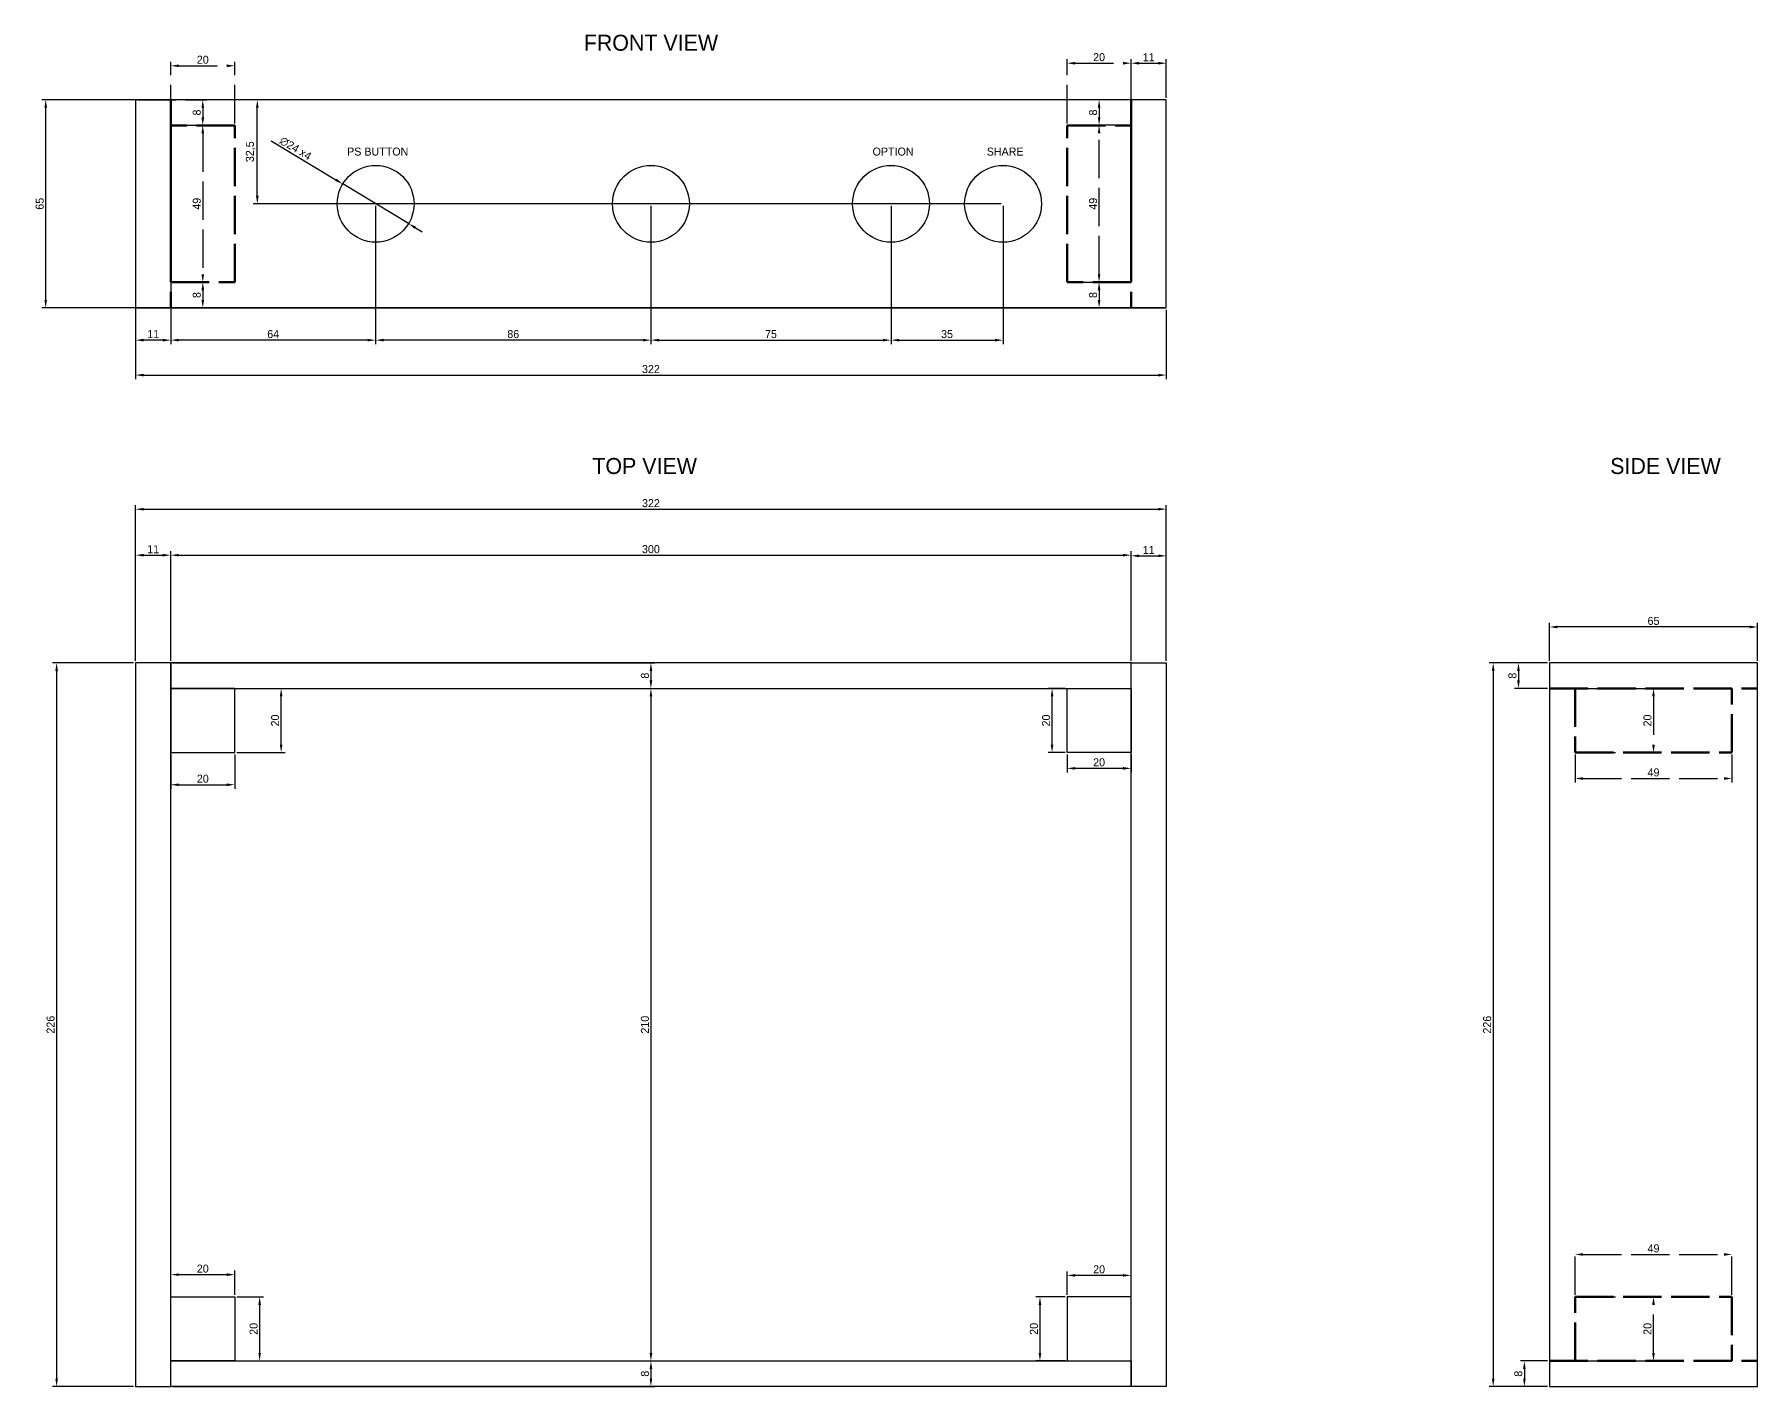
# Model space of a CAD drawing. Header units: millimetres. Extents: x 549 to 1088, y 131 to 554.
import ezdxf
from ezdxf.enums import TextEntityAlignment as Align

# ---------------------------------------------------------------- set-up
doc = ezdxf.new("R2010")
doc.units = ezdxf.units.MM
doc.linetypes.add('ACAD_ISO02W100', pattern=[15, 12, -3])
doc.dimstyles.new('ISO-25', dxfattribs={"dimtxt": 2.5, "dimasz": 2.5, "dimexe": 1.25, "dimexo": 0.625, "dimtad": 1, "dimtxsty": 'Standard', "dimcen": 2.5, "dimadec": 0, "dimazin": 0, "dimtfac": 1, "dimtmove": 0, "dimatfit": 3, "dimfxl": 1, "dimarcsym": 0})

# ---------------------------------------------------------------- blocks, each defined once
blk = doc.blocks.new('*D1')
at = {"color": 0, "lineweight": -2, "transparency": 16777216}
for p, q in [((580.88, 358.03), (580.88, 406.65)), ((583.38, 405.4), (900.38, 405.4)), ((902.88, 358.03), (902.88, 406.65))]:
    blk.add_line(p, q, dxfattribs=at)
at = {"color": 0, "transparency": 16777216}
for points in [[(583.38, 405.82), (583.38, 404.98), (580.88, 405.4)], [(900.38, 405.82), (900.38, 404.98), (902.88, 405.4)]]:
    blk.add_solid(points, dxfattribs=at)
at = {"layer": 'Defpoints', "color": 0, "transparency": 16777216}
for p in [(902.88, 405.4), (580.88, 357.41), (902.88, 357.41)]:
    blk.add_point(p, dxfattribs=at)
at = {"color": 0, "transparency": 16777216, "insert": (741.88, 407.27), "char_height": 2.5, "attachment_point": 5}
blk.add_mtext('322', dxfattribs=at)
blk = doc.blocks.new('*D2')
at = {"color": 0, "lineweight": -2, "transparency": 16777216}
for p, q in [((580.26, 357.41), (554.97, 357.41)), ((556.22, 354.91), (556.22, 133.91)), ((580.26, 131.41), (554.97, 131.41))]:
    blk.add_line(p, q, dxfattribs=at)
at = {"color": 0, "transparency": 16777216}
for points in [[(555.8, 354.91), (556.64, 354.91), (556.22, 357.41)], [(555.8, 133.91), (556.64, 133.91), (556.22, 131.41)]]:
    blk.add_solid(points, dxfattribs=at)
at = {"layer": 'Defpoints', "color": 0, "transparency": 16777216}
for p in [(580.88, 357.41), (556.22, 131.41), (580.88, 131.41)]:
    blk.add_point(p, dxfattribs=at)
at = {"color": 0, "transparency": 16777216, "insert": (554.34, 244.41), "char_height": 2.5, "attachment_point": 5, "rotation": 90}
blk.add_mtext('226', dxfattribs=at)
blk = doc.blocks.new('*D3')
at = {"color": 0, "lineweight": -2, "transparency": 16777216}
for p, q in [((580.88, 358.03), (580.88, 392.29)), ((583.38, 391.04), (589.38, 391.04)), ((591.88, 358.03), (591.88, 392.29))]:
    blk.add_line(p, q, dxfattribs=at)
at = {"color": 0, "transparency": 16777216}
for points in [[(583.38, 391.45), (583.38, 390.62), (580.88, 391.04)], [(589.38, 391.45), (589.38, 390.62), (591.88, 391.04)]]:
    blk.add_solid(points, dxfattribs=at)
at = {"layer": 'Defpoints', "color": 0, "transparency": 16777216}
for p in [(591.88, 391.04), (580.88, 357.41), (591.88, 357.41)]:
    blk.add_point(p, dxfattribs=at)
at = {"color": 0, "transparency": 16777216, "insert": (586.38, 392.91), "char_height": 2.5, "attachment_point": 5}
blk.add_mtext('11', dxfattribs=at)
blk = doc.blocks.new('*D4')
at = {"color": 0, "lineweight": -2, "transparency": 16777216}
for p, q in [((591.88, 358.03), (591.88, 392.29)), ((594.38, 391.04), (889.38, 391.04)), ((891.88, 358.03), (891.88, 392.29))]:
    blk.add_line(p, q, dxfattribs=at)
at = {"color": 0, "transparency": 16777216}
for points in [[(594.38, 391.45), (594.38, 390.62), (591.88, 391.04)], [(889.38, 391.45), (889.38, 390.62), (891.88, 391.04)]]:
    blk.add_solid(points, dxfattribs=at)
at = {"layer": 'Defpoints', "color": 0, "transparency": 16777216}
for p in [(891.88, 391.04), (591.88, 357.41), (891.88, 357.41)]:
    blk.add_point(p, dxfattribs=at)
at = {"color": 0, "transparency": 16777216, "insert": (741.88, 392.91), "char_height": 2.5, "attachment_point": 5}
blk.add_mtext('300', dxfattribs=at)
blk = doc.blocks.new('*D5')
at = {"color": 0, "lineweight": -2, "transparency": 16777216}
for p, q in [((891.88, 358.03), (891.88, 392.08)), ((894.38, 390.83), (900.38, 390.83)), ((902.88, 358.03), (902.88, 392.08))]:
    blk.add_line(p, q, dxfattribs=at)
at = {"color": 0, "transparency": 16777216}
for points in [[(894.38, 391.25), (894.38, 390.41), (891.88, 390.83)], [(900.38, 391.25), (900.38, 390.41), (902.88, 390.83)]]:
    blk.add_solid(points, dxfattribs=at)
at = {"layer": 'Defpoints', "color": 0, "transparency": 16777216}
for p in [(902.88, 390.83), (891.88, 357.41), (902.88, 357.41)]:
    blk.add_point(p, dxfattribs=at)
at = {"color": 0, "transparency": 16777216, "insert": (897.38, 392.7), "char_height": 2.5, "attachment_point": 5}
blk.add_mtext('11', dxfattribs=at)
blk = doc.blocks.new('*D6')
at = {"color": 0, "lineweight": -2, "transparency": 16777216}
for p, q in [((592.51, 357.41), (743.13, 357.41)), ((741.88, 354.91), (741.88, 351.91)), ((592.51, 349.41), (743.13, 349.41))]:
    blk.add_line(p, q, dxfattribs=at)
at = {"color": 0, "transparency": 16777216}
for points in [[(741.47, 354.91), (742.3, 354.91), (741.88, 357.41)], [(741.47, 351.91), (742.3, 351.91), (741.88, 349.41)]]:
    blk.add_solid(points, dxfattribs=at)
at = {"layer": 'Defpoints', "color": 0, "transparency": 16777216}
for p in [(591.88, 357.41), (591.88, 349.41), (741.88, 349.41)]:
    blk.add_point(p, dxfattribs=at)
at = {"color": 0, "transparency": 16777216, "insert": (740.01, 353.41), "char_height": 2.5, "attachment_point": 5, "rotation": 90}
blk.add_mtext('8', dxfattribs=at)
blk = doc.blocks.new('*D7')
at = {"color": 0, "lineweight": -2, "transparency": 16777216}
for p, q in [((592.51, 139.41), (743.13, 139.41)), ((741.88, 136.91), (741.88, 133.91)), ((592.51, 131.41), (743.13, 131.41))]:
    blk.add_line(p, q, dxfattribs=at)
at = {"color": 0, "transparency": 16777216}
for points in [[(741.47, 136.91), (742.3, 136.91), (741.88, 139.41)], [(741.47, 133.91), (742.3, 133.91), (741.88, 131.41)]]:
    blk.add_solid(points, dxfattribs=at)
at = {"layer": 'Defpoints', "color": 0, "transparency": 16777216}
for p in [(591.88, 139.41), (591.88, 131.41), (741.88, 131.41)]:
    blk.add_point(p, dxfattribs=at)
at = {"color": 0, "transparency": 16777216, "insert": (740.01, 135.41), "char_height": 2.5, "attachment_point": 5, "rotation": 90}
blk.add_mtext('8', dxfattribs=at)
blk = doc.blocks.new('*D8')
at = {"color": 0, "lineweight": -2, "transparency": 16777216}
for p, q in [((741.88, 346.91), (741.88, 141.91)), ((742.51, 349.41), (743.13, 349.41)), ((742.51, 139.41), (743.13, 139.41))]:
    blk.add_line(p, q, dxfattribs=at)
at = {"color": 0, "transparency": 16777216}
for points in [[(741.47, 346.91), (742.3, 346.91), (741.88, 349.41)], [(741.47, 141.91), (742.3, 141.91), (741.88, 139.41)]]:
    blk.add_solid(points, dxfattribs=at)
at = {"layer": 'Defpoints', "color": 0, "transparency": 16777216}
for p in [(741.88, 349.41), (741.88, 139.41), (741.88, 139.41)]:
    blk.add_point(p, dxfattribs=at)
at = {"color": 0, "transparency": 16777216, "insert": (740.01, 244.41), "char_height": 2.5, "attachment_point": 5, "rotation": 90}
blk.add_mtext('210', dxfattribs=at)
blk = doc.blocks.new('*D9')
at = {"color": 0, "lineweight": -2, "transparency": 16777216}
for p, q in [((612.51, 349.41), (627.61, 349.41)), ((626.36, 331.91), (626.36, 346.91)), ((612.51, 329.41), (627.61, 329.41))]:
    blk.add_line(p, q, dxfattribs=at)
at = {"color": 0, "transparency": 16777216}
for points in [[(625.95, 346.91), (626.78, 346.91), (626.36, 349.41)], [(625.95, 331.91), (626.78, 331.91), (626.36, 329.41)]]:
    blk.add_solid(points, dxfattribs=at)
at = {"layer": 'Defpoints', "color": 0, "transparency": 16777216}
for p in [(611.88, 349.41), (626.36, 349.41), (611.88, 329.41)]:
    blk.add_point(p, dxfattribs=at)
at = {"color": 0, "transparency": 16777216, "insert": (624.49, 339.41), "char_height": 2.5, "attachment_point": 5, "rotation": 90}
blk.add_mtext('20', dxfattribs=at)
blk = doc.blocks.new('*D10')
at = {"color": 0, "lineweight": -2, "transparency": 16777216}
for p, q in [((591.88, 328.78), (591.88, 318.1)), ((611.88, 328.78), (611.88, 318.1)), ((594.38, 319.35), (609.38, 319.35))]:
    blk.add_line(p, q, dxfattribs=at)
at = {"color": 0, "transparency": 16777216}
for points in [[(594.38, 319.76), (594.38, 318.93), (591.88, 319.35)], [(609.38, 319.76), (609.38, 318.93), (611.88, 319.35)]]:
    blk.add_solid(points, dxfattribs=at)
at = {"layer": 'Defpoints', "color": 0, "transparency": 16777216}
for p in [(591.88, 329.41), (611.88, 329.41), (611.88, 319.35)]:
    blk.add_point(p, dxfattribs=at)
at = {"color": 0, "transparency": 16777216, "insert": (601.88, 321.22), "char_height": 2.5, "attachment_point": 5}
blk.add_mtext('20', dxfattribs=at)
blk = doc.blocks.new('*D11')
at = {"color": 0, "lineweight": -2, "transparency": 16777216}
for p, q in [((871.88, 328.78), (871.88, 323.21)), ((891.88, 328.78), (891.88, 323.21)), ((889.38, 324.46), (874.38, 324.46))]:
    blk.add_line(p, q, dxfattribs=at)
at = {"color": 0, "transparency": 16777216}
for points in [[(874.38, 324.88), (874.38, 324.04), (871.88, 324.46)], [(889.38, 324.88), (889.38, 324.04), (891.88, 324.46)]]:
    blk.add_solid(points, dxfattribs=at)
at = {"layer": 'Defpoints', "color": 0, "transparency": 16777216}
for p in [(871.88, 329.41), (891.88, 329.41), (871.88, 324.46)]:
    blk.add_point(p, dxfattribs=at)
at = {"color": 0, "transparency": 16777216, "insert": (881.88, 326.34), "char_height": 2.5, "attachment_point": 5}
blk.add_mtext('20', dxfattribs=at)
blk = doc.blocks.new('*D12')
at = {"color": 0, "lineweight": -2, "transparency": 16777216}
for p, q in [((871.26, 349.41), (865.95, 349.41)), ((867.2, 331.91), (867.2, 346.91)), ((871.26, 329.41), (865.95, 329.41))]:
    blk.add_line(p, q, dxfattribs=at)
at = {"color": 0, "transparency": 16777216}
for points in [[(866.79, 346.91), (867.62, 346.91), (867.2, 349.41)], [(866.79, 331.91), (867.62, 331.91), (867.2, 329.41)]]:
    blk.add_solid(points, dxfattribs=at)
at = {"layer": 'Defpoints', "color": 0, "transparency": 16777216}
for p in [(867.2, 349.41), (871.88, 349.41), (871.88, 329.41)]:
    blk.add_point(p, dxfattribs=at)
at = {"color": 0, "transparency": 16777216, "insert": (865.33, 339.41), "char_height": 2.5, "attachment_point": 5, "rotation": 90}
blk.add_mtext('20', dxfattribs=at)
blk = doc.blocks.new('*D13')
at = {"color": 0, "lineweight": -2, "transparency": 16777216}
for p, q in [((871.88, 160.03), (871.88, 167.37)), ((891.88, 160.03), (891.88, 167.37)), ((889.38, 166.12), (874.38, 166.12))]:
    blk.add_line(p, q, dxfattribs=at)
at = {"color": 0, "transparency": 16777216}
for points in [[(874.38, 166.53), (874.38, 165.7), (871.88, 166.12)], [(889.38, 166.53), (889.38, 165.7), (891.88, 166.12)]]:
    blk.add_solid(points, dxfattribs=at)
at = {"layer": 'Defpoints', "color": 0, "transparency": 16777216}
for p in [(871.88, 166.12), (871.88, 159.41), (891.88, 159.41)]:
    blk.add_point(p, dxfattribs=at)
at = {"color": 0, "transparency": 16777216, "insert": (881.88, 167.99), "char_height": 2.5, "attachment_point": 5}
blk.add_mtext('20', dxfattribs=at)
blk = doc.blocks.new('*D14')
at = {"color": 0, "lineweight": -2, "transparency": 16777216}
for p, q in [((871.26, 159.41), (862.16, 159.41)), ((863.41, 156.91), (863.41, 141.91)), ((871.26, 139.41), (862.16, 139.41))]:
    blk.add_line(p, q, dxfattribs=at)
at = {"color": 0, "transparency": 16777216}
for points in [[(862.99, 156.91), (863.82, 156.91), (863.41, 159.41)], [(862.99, 141.91), (863.82, 141.91), (863.41, 139.41)]]:
    blk.add_solid(points, dxfattribs=at)
at = {"layer": 'Defpoints', "color": 0, "transparency": 16777216}
for p in [(871.88, 159.41), (863.41, 139.41), (871.88, 139.41)]:
    blk.add_point(p, dxfattribs=at)
at = {"color": 0, "transparency": 16777216, "insert": (861.53, 149.41), "char_height": 2.5, "attachment_point": 5, "rotation": 90}
blk.add_mtext('20', dxfattribs=at)
blk = doc.blocks.new('*D15')
at = {"color": 0, "lineweight": -2, "transparency": 16777216}
for p, q in [((591.88, 160.03), (591.88, 167.6)), ((611.88, 160.03), (611.88, 167.6)), ((594.38, 166.35), (609.38, 166.35))]:
    blk.add_line(p, q, dxfattribs=at)
at = {"color": 0, "transparency": 16777216}
for points in [[(594.38, 166.77), (594.38, 165.93), (591.88, 166.35)], [(609.38, 166.77), (609.38, 165.93), (611.88, 166.35)]]:
    blk.add_solid(points, dxfattribs=at)
at = {"layer": 'Defpoints', "color": 0, "transparency": 16777216}
for p in [(611.88, 166.35), (591.88, 159.41), (611.88, 159.41)]:
    blk.add_point(p, dxfattribs=at)
at = {"color": 0, "transparency": 16777216, "insert": (601.88, 168.22), "char_height": 2.5, "attachment_point": 5}
blk.add_mtext('20', dxfattribs=at)
blk = doc.blocks.new('*D16')
at = {"color": 0, "lineweight": -2, "transparency": 16777216}
for p, q in [((612.51, 159.41), (620.89, 159.41)), ((619.64, 156.91), (619.64, 141.91)), ((612.51, 139.41), (620.89, 139.41))]:
    blk.add_line(p, q, dxfattribs=at)
at = {"color": 0, "transparency": 16777216}
for points in [[(619.23, 156.91), (620.06, 156.91), (619.64, 159.41)], [(619.23, 141.91), (620.06, 141.91), (619.64, 139.41)]]:
    blk.add_solid(points, dxfattribs=at)
at = {"layer": 'Defpoints', "color": 0, "transparency": 16777216}
for p in [(611.88, 159.41), (611.88, 139.41), (619.64, 139.41)]:
    blk.add_point(p, dxfattribs=at)
at = {"color": 0, "transparency": 16777216, "insert": (617.77, 149.41), "char_height": 2.5, "attachment_point": 5, "rotation": 90}
blk.add_mtext('20', dxfattribs=at)
blk = doc.blocks.new('*D17')
at = {"color": 0, "lineweight": -2, "transparency": 16777216}
for p, q in [((580.88, 467.65), (580.88, 446.03)), ((902.88, 467.65), (902.88, 446.03)), ((583.38, 447.28), (900.38, 447.28))]:
    blk.add_line(p, q, dxfattribs=at)
at = {"color": 0, "transparency": 16777216}
for points in [[(583.38, 447.69), (583.38, 446.86), (580.88, 447.28)], [(900.38, 447.69), (900.38, 446.86), (902.88, 447.28)]]:
    blk.add_solid(points, dxfattribs=at)
at = {"layer": 'Defpoints', "color": 0, "transparency": 16777216}
for p in [(580.88, 468.28), (902.88, 468.28), (902.88, 447.28)]:
    blk.add_point(p, dxfattribs=at)
at = {"color": 0, "transparency": 16777216, "insert": (741.88, 449.15), "char_height": 2.5, "attachment_point": 5}
blk.add_mtext('322', dxfattribs=at)
blk = doc.blocks.new('*D18')
at = {"color": 0, "lineweight": -2, "transparency": 16777216}
for p, q in [((902.26, 533.28), (551.56, 533.28)), ((552.81, 470.78), (552.81, 530.78)), ((902.26, 468.28), (551.56, 468.28))]:
    blk.add_line(p, q, dxfattribs=at)
at = {"color": 0, "transparency": 16777216}
for points in [[(552.4, 530.78), (553.23, 530.78), (552.81, 533.28)], [(552.4, 470.78), (553.23, 470.78), (552.81, 468.28)]]:
    blk.add_solid(points, dxfattribs=at)
at = {"layer": 'Defpoints', "color": 0, "transparency": 16777216}
for p in [(552.81, 533.28), (902.88, 533.28), (902.88, 468.28)]:
    blk.add_point(p, dxfattribs=at)
at = {"color": 0, "transparency": 16777216, "insert": (550.94, 500.78), "char_height": 2.5, "attachment_point": 5, "rotation": 90}
blk.add_mtext('65', dxfattribs=at)
blk = doc.blocks.new('*D19')
at = {"color": 0, "lineweight": -2, "transparency": 16777216}
for p, q in [((655.88, 500.15), (655.88, 456.94)), ((741.88, 500.15), (741.88, 456.94)), ((739.38, 458.19), (658.38, 458.19))]:
    blk.add_line(p, q, dxfattribs=at)
at = {"color": 0, "lineweight": 100, "transparency": 16777216}
for points in [[(658.38, 458.61), (658.38, 457.78), (655.88, 458.19)], [(739.38, 458.61), (739.38, 457.78), (741.88, 458.19)]]:
    blk.add_solid(points, dxfattribs=at)
at = {"layer": 'Defpoints', "color": 0, "lineweight": 100, "transparency": 16777216}
for p in [(655.88, 500.78), (741.88, 500.78), (655.88, 458.19)]:
    blk.add_point(p, dxfattribs=at)
at = {"color": 0, "transparency": 16777216, "insert": (698.88, 460.07), "char_height": 2.5, "attachment_point": 5}
blk.add_mtext('86', dxfattribs=at)
blk = doc.blocks.new('*D20')
at = {"color": 0, "lineweight": -2, "transparency": 16777216}
for p, q in [((623.28, 520.44), (643.47, 508.26)), ((666.16, 494.58), (645.61, 506.97)), ((668.3, 493.29), (670.44, 492))]:
    blk.add_line(p, q, dxfattribs=at)
at = {"color": 0, "transparency": 16777216}
for points in [[(643.68, 508.62), (643.25, 507.91), (645.61, 506.97)], [(668.51, 493.64), (668.08, 492.93), (666.16, 494.58)]]:
    blk.add_solid(points, dxfattribs=at)
at = {"layer": 'Defpoints', "color": 0, "transparency": 16777216}
for p in [(645.61, 506.97), (666.16, 494.58)]:
    blk.add_point(p, dxfattribs=at)
at = {"color": 0, "transparency": 16777216, "insert": (630.85, 518.06), "char_height": 2.5, "attachment_point": 5, "rotation": 328.907}
blk.add_mtext('∅24 x4', dxfattribs=at)
blk = doc.blocks.new('*D21')
at = {"color": 0, "lineweight": -2, "transparency": 16777216}
for p, q in [((851.26, 533.28), (617.66, 533.28)), ((618.91, 503.28), (618.91, 530.78)), ((851.26, 500.78), (617.66, 500.78))]:
    blk.add_line(p, q, dxfattribs=at)
at = {"color": 0, "lineweight": 100, "transparency": 16777216}
for points in [[(618.5, 530.78), (619.33, 530.78), (618.91, 533.28)], [(618.5, 503.28), (619.33, 503.28), (618.91, 500.78)]]:
    blk.add_solid(points, dxfattribs=at)
at = {"layer": 'Defpoints', "color": 0, "lineweight": 100, "transparency": 16777216}
for p in [(618.91, 533.28), (851.88, 533.28), (851.88, 500.78)]:
    blk.add_point(p, dxfattribs=at)
at = {"color": 0, "transparency": 16777216, "insert": (616.83, 517.03), "char_height": 2.5, "attachment_point": 5, "rotation": 90}
blk.add_mtext('32,5', dxfattribs=at)
blk = doc.blocks.new('*D22')
at = {"color": 0, "linetype": 'ACAD_ISO02W100', "lineweight": -2, "transparency": 16777216}
for p, q in [((581.51, 533.28), (603.13, 533.28)), ((601.88, 530.78), (601.88, 527.78)), ((592.51, 525.28), (603.13, 525.28))]:
    blk.add_line(p, q, dxfattribs=at)
at = {"color": 0, "linetype": 'ACAD_ISO02W100', "lineweight": 100, "transparency": 16777216}
for points in [[(601.47, 530.78), (602.3, 530.78), (601.88, 533.28)], [(601.47, 527.78), (602.3, 527.78), (601.88, 525.28)]]:
    blk.add_solid(points, dxfattribs=at)
at = {"layer": 'Defpoints', "color": 0, "linetype": 'ACAD_ISO02W100', "lineweight": 100, "transparency": 16777216}
for p in [(580.88, 533.28), (591.88, 525.28), (601.88, 525.28)]:
    blk.add_point(p, dxfattribs=at)
at = {"color": 0, "linetype": 'ACAD_ISO02W100', "lineweight": 100, "transparency": 16777216, "insert": (600.01, 529.28), "char_height": 2.5, "attachment_point": 5, "rotation": 90}
blk.add_mtext('8', dxfattribs=at)
blk = doc.blocks.new('*D23')
at = {"color": 0, "linetype": 'ACAD_ISO02W100', "lineweight": -2, "transparency": 16777216}
for p, q in [((592.51, 525.28), (603.13, 525.28)), ((601.88, 522.78), (601.88, 478.78)), ((592.51, 476.28), (603.13, 476.28))]:
    blk.add_line(p, q, dxfattribs=at)
at = {"color": 0, "linetype": 'ACAD_ISO02W100', "lineweight": 100, "transparency": 16777216}
for points in [[(601.47, 522.78), (602.3, 522.78), (601.88, 525.28)], [(601.47, 478.78), (602.3, 478.78), (601.88, 476.28)]]:
    blk.add_solid(points, dxfattribs=at)
at = {"layer": 'Defpoints', "color": 0, "linetype": 'ACAD_ISO02W100', "lineweight": 100, "transparency": 16777216}
for p in [(591.88, 525.28), (591.88, 476.28), (601.88, 476.28)]:
    blk.add_point(p, dxfattribs=at)
at = {"color": 0, "linetype": 'ACAD_ISO02W100', "lineweight": 100, "transparency": 16777216, "insert": (600.01, 500.78), "char_height": 2.5, "attachment_point": 5, "rotation": 90}
blk.add_mtext('49', dxfattribs=at)
blk = doc.blocks.new('*D24')
at = {"color": 0, "linetype": 'ACAD_ISO02W100', "lineweight": -2, "transparency": 16777216}
for p, q in [((591.88, 525.9), (591.88, 545.12)), ((594.38, 543.87), (609.38, 543.87)), ((611.88, 525.9), (611.88, 545.12))]:
    blk.add_line(p, q, dxfattribs=at)
at = {"color": 0, "linetype": 'ACAD_ISO02W100', "lineweight": 100, "transparency": 16777216}
for points in [[(594.38, 544.29), (594.38, 543.45), (591.88, 543.87)], [(609.38, 544.29), (609.38, 543.45), (611.88, 543.87)]]:
    blk.add_solid(points, dxfattribs=at)
at = {"layer": 'Defpoints', "color": 0, "linetype": 'ACAD_ISO02W100', "lineweight": 100, "transparency": 16777216}
for p in [(611.88, 543.87), (591.88, 525.28), (611.88, 525.28)]:
    blk.add_point(p, dxfattribs=at)
at = {"color": 0, "linetype": 'ACAD_ISO02W100', "lineweight": 100, "transparency": 16777216, "insert": (601.88, 545.75), "char_height": 2.5, "attachment_point": 5}
blk.add_mtext('20', dxfattribs=at)
blk = doc.blocks.new('*D25')
at = {"color": 0, "linetype": 'ACAD_ISO02W100', "lineweight": -2, "transparency": 16777216}
for p, q in [((902.26, 533.28), (880.63, 533.28)), ((881.88, 530.78), (881.88, 527.78)), ((891.26, 525.28), (880.63, 525.28))]:
    blk.add_line(p, q, dxfattribs=at)
at = {"color": 0, "linetype": 'ACAD_ISO02W100', "lineweight": 100, "transparency": 16777216}
for points in [[(881.47, 530.78), (882.3, 530.78), (881.88, 533.28)], [(881.47, 527.78), (882.3, 527.78), (881.88, 525.28)]]:
    blk.add_solid(points, dxfattribs=at)
at = {"layer": 'Defpoints', "color": 0, "linetype": 'ACAD_ISO02W100', "lineweight": 100, "transparency": 16777216}
for p in [(902.88, 533.28), (881.88, 525.28), (891.88, 525.28)]:
    blk.add_point(p, dxfattribs=at)
at = {"color": 0, "linetype": 'ACAD_ISO02W100', "lineweight": 100, "transparency": 16777216, "insert": (880.01, 529.28), "char_height": 2.5, "attachment_point": 5, "rotation": 90}
blk.add_mtext('8', dxfattribs=at)
blk = doc.blocks.new('*D26')
at = {"color": 0, "linetype": 'ACAD_ISO02W100', "lineweight": -2, "transparency": 16777216}
for p, q in [((872.51, 525.28), (883.13, 525.28)), ((881.88, 478.78), (881.88, 522.78)), ((872.51, 476.28), (883.13, 476.28))]:
    blk.add_line(p, q, dxfattribs=at)
at = {"color": 0, "linetype": 'ACAD_ISO02W100', "lineweight": 100, "transparency": 16777216}
for points in [[(881.47, 522.78), (882.3, 522.78), (881.88, 525.28)], [(881.47, 478.78), (882.3, 478.78), (881.88, 476.28)]]:
    blk.add_solid(points, dxfattribs=at)
at = {"layer": 'Defpoints', "color": 0, "linetype": 'ACAD_ISO02W100', "lineweight": 100, "transparency": 16777216}
for p in [(871.88, 525.28), (881.88, 525.28), (871.88, 476.28)]:
    blk.add_point(p, dxfattribs=at)
at = {"color": 0, "linetype": 'ACAD_ISO02W100', "lineweight": 100, "transparency": 16777216, "insert": (880.01, 500.78), "char_height": 2.5, "attachment_point": 5, "rotation": 90}
blk.add_mtext('49', dxfattribs=at)
blk = doc.blocks.new('*D27')
at = {"color": 0, "linetype": 'ACAD_ISO02W100', "lineweight": -2, "transparency": 16777216}
for p, q in [((871.88, 525.9), (871.88, 545.93)), ((874.38, 544.68), (889.38, 544.68)), ((891.88, 525.9), (891.88, 545.93))]:
    blk.add_line(p, q, dxfattribs=at)
at = {"color": 0, "linetype": 'ACAD_ISO02W100', "lineweight": 100, "transparency": 16777216}
for points in [[(874.38, 545.09), (874.38, 544.26), (871.88, 544.68)], [(889.38, 545.09), (889.38, 544.26), (891.88, 544.68)]]:
    blk.add_solid(points, dxfattribs=at)
at = {"layer": 'Defpoints', "color": 0, "linetype": 'ACAD_ISO02W100', "lineweight": 100, "transparency": 16777216}
for p in [(891.88, 544.68), (871.88, 525.28), (891.88, 525.28)]:
    blk.add_point(p, dxfattribs=at)
at = {"color": 0, "linetype": 'ACAD_ISO02W100', "lineweight": 100, "transparency": 16777216, "insert": (881.88, 546.55), "char_height": 2.5, "attachment_point": 5}
blk.add_mtext('20', dxfattribs=at)
blk = doc.blocks.new('*D28')
at = {"color": 0, "linetype": 'ACAD_ISO02W100', "lineweight": -2, "transparency": 16777216}
for p, q in [((580.88, 524.65), (580.88, 456.94)), ((591.88, 524.65), (591.88, 456.94)), ((589.38, 458.19), (583.38, 458.19))]:
    blk.add_line(p, q, dxfattribs=at)
at = {"color": 0, "linetype": 'ACAD_ISO02W100', "lineweight": 100, "transparency": 16777216}
for points in [[(583.38, 458.61), (583.38, 457.78), (580.88, 458.19)], [(589.38, 458.61), (589.38, 457.78), (591.88, 458.19)]]:
    blk.add_solid(points, dxfattribs=at)
at = {"layer": 'Defpoints', "color": 0, "linetype": 'ACAD_ISO02W100', "lineweight": 100, "transparency": 16777216}
for p in [(580.88, 525.28), (591.88, 525.28), (580.88, 458.19)]:
    blk.add_point(p, dxfattribs=at)
at = {"color": 0, "linetype": 'ACAD_ISO02W100', "lineweight": 100, "transparency": 16777216, "insert": (586.38, 460.07), "char_height": 2.5, "attachment_point": 5}
blk.add_mtext('11', dxfattribs=at)
blk = doc.blocks.new('*D29')
at = {"color": 0, "linetype": 'Continuous', "lineweight": -2, "transparency": 16777216}
for p, q in [((741.88, 500.15), (741.88, 456.94)), ((816.88, 500.15), (816.88, 456.94)), ((744.38, 458.19), (814.38, 458.19))]:
    blk.add_line(p, q, dxfattribs=at)
at = {"color": 0, "linetype": 'Continuous', "lineweight": 100, "transparency": 16777216}
for points in [[(744.38, 458.61), (744.38, 457.78), (741.88, 458.19)], [(814.38, 458.61), (814.38, 457.78), (816.88, 458.19)]]:
    blk.add_solid(points, dxfattribs=at)
at = {"layer": 'Defpoints', "color": 0, "linetype": 'Continuous', "lineweight": 100, "transparency": 16777216}
for p in [(741.88, 500.78), (816.88, 500.78), (816.88, 458.19)]:
    blk.add_point(p, dxfattribs=at)
at = {"color": 0, "linetype": 'Continuous', "lineweight": 100, "transparency": 16777216, "insert": (779.38, 460.07), "char_height": 2.5, "attachment_point": 5}
blk.add_mtext('75', dxfattribs=at)
blk = doc.blocks.new('*D30')
at = {"color": 0, "linetype": 'Continuous', "lineweight": -2, "transparency": 16777216}
for p, q in [((816.88, 500.15), (816.88, 456.94)), ((851.88, 500.15), (851.88, 456.94)), ((819.38, 458.19), (849.38, 458.19))]:
    blk.add_line(p, q, dxfattribs=at)
at = {"color": 0, "linetype": 'Continuous', "lineweight": 100, "transparency": 16777216}
for points in [[(819.38, 458.61), (819.38, 457.78), (816.88, 458.19)], [(849.38, 458.61), (849.38, 457.78), (851.88, 458.19)]]:
    blk.add_solid(points, dxfattribs=at)
at = {"layer": 'Defpoints', "color": 0, "linetype": 'Continuous', "lineweight": 100, "transparency": 16777216}
for p in [(816.88, 500.78), (851.88, 500.78), (851.88, 458.19)]:
    blk.add_point(p, dxfattribs=at)
at = {"color": 0, "linetype": 'Continuous', "lineweight": 100, "transparency": 16777216, "insert": (834.38, 460.07), "char_height": 2.5, "attachment_point": 5}
blk.add_mtext('35', dxfattribs=at)
blk = doc.blocks.new('*D31')
at = {"color": 0, "linetype": 'Continuous', "lineweight": -2, "transparency": 16777216}
for p, q in [((591.88, 500.15), (591.88, 456.94)), ((655.88, 500.15), (655.88, 456.94)), ((653.38, 458.19), (594.38, 458.19))]:
    blk.add_line(p, q, dxfattribs=at)
at = {"color": 0, "linetype": 'Continuous', "lineweight": 100, "transparency": 16777216}
for points in [[(594.38, 458.61), (594.38, 457.78), (591.88, 458.19)], [(653.38, 458.61), (653.38, 457.78), (655.88, 458.19)]]:
    blk.add_solid(points, dxfattribs=at)
at = {"layer": 'Defpoints', "color": 0, "linetype": 'Continuous', "lineweight": 100, "transparency": 16777216}
for p in [(591.88, 500.78), (655.88, 500.78), (591.88, 458.19)]:
    blk.add_point(p, dxfattribs=at)
at = {"color": 0, "linetype": 'Continuous', "lineweight": 100, "transparency": 16777216, "insert": (623.88, 460.07), "char_height": 2.5, "attachment_point": 5}
blk.add_mtext('64', dxfattribs=at)
blk = doc.blocks.new('*D32')
at = {"color": 0, "linetype": 'Continuous', "lineweight": -2, "transparency": 16777216}
for p, q in [((891.88, 533.9), (891.88, 545.93)), ((894.38, 544.68), (900.38, 544.68)), ((902.88, 533.9), (902.88, 545.93))]:
    blk.add_line(p, q, dxfattribs=at)
at = {"color": 0, "linetype": 'Continuous', "lineweight": 100, "transparency": 16777216}
for points in [[(894.38, 545.09), (894.38, 544.26), (891.88, 544.68)], [(900.38, 545.09), (900.38, 544.26), (902.88, 544.68)]]:
    blk.add_solid(points, dxfattribs=at)
at = {"layer": 'Defpoints', "color": 0, "linetype": 'Continuous', "lineweight": 100, "transparency": 16777216}
for p in [(902.88, 544.68), (891.88, 533.28), (902.88, 533.28)]:
    blk.add_point(p, dxfattribs=at)
at = {"color": 0, "linetype": 'Continuous', "lineweight": 100, "transparency": 16777216, "insert": (897.38, 546.55), "char_height": 2.5, "attachment_point": 5}
blk.add_mtext('11', dxfattribs=at)
blk = doc.blocks.new('*D33')
at = {"color": 0, "linetype": 'Continuous', "lineweight": -2, "transparency": 16777216}
for p, q in [((881.88, 473.78), (881.88, 470.78)), ((882.51, 476.28), (883.13, 476.28)), ((882.51, 468.28), (883.13, 468.28))]:
    blk.add_line(p, q, dxfattribs=at)
at = {"color": 0, "linetype": 'Continuous', "lineweight": 100, "transparency": 16777216}
for points in [[(881.47, 473.78), (882.3, 473.78), (881.88, 476.28)], [(881.47, 470.78), (882.3, 470.78), (881.88, 468.28)]]:
    blk.add_solid(points, dxfattribs=at)
at = {"layer": 'Defpoints', "color": 0, "linetype": 'Continuous', "lineweight": 100, "transparency": 16777216}
for p in [(881.88, 476.28), (881.88, 468.28), (881.88, 468.28)]:
    blk.add_point(p, dxfattribs=at)
at = {"color": 0, "linetype": 'Continuous', "lineweight": 100, "transparency": 16777216, "insert": (880.01, 472.28), "char_height": 2.5, "attachment_point": 5, "rotation": 90}
blk.add_mtext('8', dxfattribs=at)
blk = doc.blocks.new('*D34')
at = {"color": 0, "linetype": 'Continuous', "lineweight": -2, "transparency": 16777216}
for p, q in [((601.88, 473.78), (601.88, 470.78)), ((602.51, 476.28), (603.13, 476.28)), ((602.51, 468.28), (603.13, 468.28))]:
    blk.add_line(p, q, dxfattribs=at)
at = {"color": 0, "linetype": 'Continuous', "lineweight": 100, "transparency": 16777216}
for points in [[(601.47, 473.78), (602.3, 473.78), (601.88, 476.28)], [(601.47, 470.78), (602.3, 470.78), (601.88, 468.28)]]:
    blk.add_solid(points, dxfattribs=at)
at = {"layer": 'Defpoints', "color": 0, "linetype": 'Continuous', "lineweight": 100, "transparency": 16777216}
for p in [(601.88, 476.28), (601.88, 468.28), (601.88, 468.28)]:
    blk.add_point(p, dxfattribs=at)
at = {"color": 0, "linetype": 'Continuous', "lineweight": 100, "transparency": 16777216, "insert": (600.01, 472.28), "char_height": 2.5, "attachment_point": 5, "rotation": 90}
blk.add_mtext('8', dxfattribs=at)
blk = doc.blocks.new('*D35')
at = {"color": 0, "linetype": 'Continuous', "lineweight": -2, "transparency": 16777216}
for p, q in [((1022.58, 358.03), (1022.58, 369.86)), ((1085.08, 368.61), (1025.08, 368.61)), ((1087.58, 358.03), (1087.58, 369.86))]:
    blk.add_line(p, q, dxfattribs=at)
at = {"color": 0, "linetype": 'Continuous', "lineweight": 100, "transparency": 16777216}
for points in [[(1025.08, 369.03), (1025.08, 368.19), (1022.58, 368.61)], [(1085.08, 369.03), (1085.08, 368.19), (1087.58, 368.61)]]:
    blk.add_solid(points, dxfattribs=at)
at = {"layer": 'Defpoints', "color": 0, "linetype": 'Continuous', "lineweight": 100, "transparency": 16777216}
for p in [(1022.58, 368.61), (1022.58, 357.41), (1087.58, 357.41)]:
    blk.add_point(p, dxfattribs=at)
at = {"color": 0, "linetype": 'Continuous', "lineweight": 100, "transparency": 16777216, "insert": (1055.08, 370.49), "char_height": 2.5, "attachment_point": 5}
blk.add_mtext('65', dxfattribs=at)
blk = doc.blocks.new('*D36')
at = {"color": 0, "linetype": 'Continuous', "lineweight": -2, "transparency": 16777216}
for p, q in [((1021.96, 357.41), (1003.75, 357.41)), ((1005, 354.91), (1005, 133.91)), ((1021.96, 131.41), (1003.75, 131.41))]:
    blk.add_line(p, q, dxfattribs=at)
at = {"color": 0, "linetype": 'Continuous', "lineweight": 100, "transparency": 16777216}
for points in [[(1004.58, 354.91), (1005.41, 354.91), (1005, 357.41)], [(1004.58, 133.91), (1005.41, 133.91), (1005, 131.41)]]:
    blk.add_solid(points, dxfattribs=at)
at = {"layer": 'Defpoints', "color": 0, "linetype": 'Continuous', "lineweight": 100, "transparency": 16777216}
for p in [(1022.58, 357.41), (1005, 131.41), (1022.58, 131.41)]:
    blk.add_point(p, dxfattribs=at)
at = {"color": 0, "linetype": 'Continuous', "lineweight": 100, "transparency": 16777216, "insert": (1003.12, 244.41), "char_height": 2.5, "attachment_point": 5, "rotation": 90}
blk.add_mtext('226', dxfattribs=at)
blk = doc.blocks.new('*D37')
at = {"color": 0, "linetype": 'Continuous', "lineweight": -2, "transparency": 16777216}
for p, q in [((1021.96, 357.41), (1011.65, 357.41)), ((1012.9, 354.91), (1012.9, 351.91)), ((1021.96, 349.41), (1011.65, 349.41))]:
    blk.add_line(p, q, dxfattribs=at)
at = {"color": 0, "linetype": 'Continuous', "lineweight": 100, "transparency": 16777216}
for points in [[(1012.48, 354.91), (1013.31, 354.91), (1012.9, 357.41)], [(1012.48, 351.91), (1013.31, 351.91), (1012.9, 349.41)]]:
    blk.add_solid(points, dxfattribs=at)
at = {"layer": 'Defpoints', "color": 0, "linetype": 'Continuous', "lineweight": 100, "transparency": 16777216}
for p in [(1022.58, 357.41), (1012.9, 349.41), (1022.58, 349.41)]:
    blk.add_point(p, dxfattribs=at)
at = {"color": 0, "linetype": 'Continuous', "lineweight": 100, "transparency": 16777216, "insert": (1011.02, 353.41), "char_height": 2.5, "attachment_point": 5, "rotation": 90}
blk.add_mtext('8', dxfattribs=at)
blk = doc.blocks.new('*D38')
at = {"color": 0, "linetype": 'Continuous', "lineweight": -2, "transparency": 16777216}
for p, q in [((1021.96, 139.41), (1013.48, 139.41)), ((1014.73, 136.91), (1014.73, 133.91)), ((1021.96, 131.41), (1013.48, 131.41))]:
    blk.add_line(p, q, dxfattribs=at)
at = {"color": 0, "linetype": 'Continuous', "lineweight": 100, "transparency": 16777216}
for points in [[(1014.32, 136.91), (1015.15, 136.91), (1014.73, 139.41)], [(1014.32, 133.91), (1015.15, 133.91), (1014.73, 131.41)]]:
    blk.add_solid(points, dxfattribs=at)
at = {"layer": 'Defpoints', "color": 0, "linetype": 'Continuous', "lineweight": 100, "transparency": 16777216}
for p in [(1022.58, 139.41), (1014.73, 131.41), (1022.58, 131.41)]:
    blk.add_point(p, dxfattribs=at)
at = {"color": 0, "linetype": 'Continuous', "lineweight": 100, "transparency": 16777216, "insert": (1012.86, 135.41), "char_height": 2.5, "attachment_point": 5, "rotation": 90}
blk.add_mtext('8', dxfattribs=at)
blk = doc.blocks.new('*D39')
at = {"color": 0, "linetype": 'ACAD_ISO02W100', "lineweight": -2, "transparency": 16777216}
for p, q in [((1031.21, 349.41), (1056.33, 349.41)), ((1055.08, 346.91), (1055.08, 331.91)), ((1031.21, 329.41), (1056.33, 329.41))]:
    blk.add_line(p, q, dxfattribs=at)
at = {"color": 0, "linetype": 'ACAD_ISO02W100', "lineweight": 100, "transparency": 16777216}
for points in [[(1054.66, 346.91), (1055.5, 346.91), (1055.08, 349.41)], [(1054.66, 331.91), (1055.5, 331.91), (1055.08, 329.41)]]:
    blk.add_solid(points, dxfattribs=at)
at = {"layer": 'Defpoints', "color": 0, "linetype": 'ACAD_ISO02W100', "lineweight": 100, "transparency": 16777216}
for p in [(1030.58, 349.41), (1030.58, 329.41), (1055.08, 329.41)]:
    blk.add_point(p, dxfattribs=at)
at = {"color": 0, "linetype": 'ACAD_ISO02W100', "lineweight": 100, "transparency": 16777216, "insert": (1053.21, 339.41), "char_height": 2.5, "attachment_point": 5, "rotation": 90}
blk.add_mtext('20', dxfattribs=at)
blk = doc.blocks.new('*D40')
at = {"color": 0, "linetype": 'ACAD_ISO02W100', "lineweight": -2, "transparency": 16777216}
for p, q in [((1030.58, 328.78), (1030.58, 320.05)), ((1079.58, 328.78), (1079.58, 320.05)), ((1033.08, 321.3), (1077.08, 321.3))]:
    blk.add_line(p, q, dxfattribs=at)
at = {"color": 0, "linetype": 'ACAD_ISO02W100', "lineweight": 100, "transparency": 16777216}
for points in [[(1033.08, 321.72), (1033.08, 320.88), (1030.58, 321.3)], [(1077.08, 321.72), (1077.08, 320.88), (1079.58, 321.3)]]:
    blk.add_solid(points, dxfattribs=at)
at = {"layer": 'Defpoints', "color": 0, "linetype": 'ACAD_ISO02W100', "lineweight": 100, "transparency": 16777216}
for p in [(1030.58, 329.41), (1079.58, 329.41), (1079.58, 321.3)]:
    blk.add_point(p, dxfattribs=at)
at = {"color": 0, "linetype": 'ACAD_ISO02W100', "lineweight": 100, "transparency": 16777216, "insert": (1055.08, 323.18), "char_height": 2.5, "attachment_point": 5}
blk.add_mtext('49', dxfattribs=at)
blk = doc.blocks.new('*D41')
at = {"color": 0, "linetype": 'ACAD_ISO02W100', "lineweight": -2, "transparency": 16777216}
for p, q in [((1030.58, 160.03), (1030.58, 173.91)), ((1033.08, 172.66), (1077.08, 172.66)), ((1079.58, 160.03), (1079.58, 173.91))]:
    blk.add_line(p, q, dxfattribs=at)
at = {"color": 0, "linetype": 'ACAD_ISO02W100', "lineweight": 100, "transparency": 16777216}
for points in [[(1033.08, 173.08), (1033.08, 172.24), (1030.58, 172.66)], [(1077.08, 173.08), (1077.08, 172.24), (1079.58, 172.66)]]:
    blk.add_solid(points, dxfattribs=at)
at = {"layer": 'Defpoints', "color": 0, "linetype": 'ACAD_ISO02W100', "lineweight": 100, "transparency": 16777216}
for p in [(1079.58, 172.66), (1030.58, 159.41), (1079.58, 159.41)]:
    blk.add_point(p, dxfattribs=at)
at = {"color": 0, "linetype": 'ACAD_ISO02W100', "lineweight": 100, "transparency": 16777216, "insert": (1055.08, 174.54), "char_height": 2.5, "attachment_point": 5}
blk.add_mtext('49', dxfattribs=at)
blk = doc.blocks.new('*D42')
at = {"color": 0, "linetype": 'ACAD_ISO02W100', "lineweight": -2, "transparency": 16777216}
for p, q in [((1031.21, 159.41), (1056.33, 159.41)), ((1055.08, 141.91), (1055.08, 156.91)), ((1031.21, 139.41), (1056.33, 139.41))]:
    blk.add_line(p, q, dxfattribs=at)
at = {"color": 0, "linetype": 'ACAD_ISO02W100', "lineweight": 100, "transparency": 16777216}
for points in [[(1054.66, 156.91), (1055.5, 156.91), (1055.08, 159.41)], [(1054.66, 141.91), (1055.5, 141.91), (1055.08, 139.41)]]:
    blk.add_solid(points, dxfattribs=at)
at = {"layer": 'Defpoints', "color": 0, "linetype": 'ACAD_ISO02W100', "lineweight": 100, "transparency": 16777216}
for p in [(1030.58, 159.41), (1055.08, 159.41), (1030.58, 139.41)]:
    blk.add_point(p, dxfattribs=at)
at = {"color": 0, "linetype": 'ACAD_ISO02W100', "lineweight": 100, "transparency": 16777216, "insert": (1053.21, 149.41), "char_height": 2.5, "attachment_point": 5, "rotation": 90}
blk.add_mtext('20', dxfattribs=at)

msp = doc.modelspace()

# ---------------------------------------------------------------- linework, layer by layer
at = {"linetype": 'ACAD_ISO02W100', "lineweight": 100}
for p, q in [((591.882, 533.275), (591.882, 468.275)), ((891.882, 533.275), (891.882, 468.275)), ((1022.581, 349.407), (1087.581, 349.407)), ((1022.581, 139.407), (1087.581, 139.407))]:
    msp.add_line(p, q, dxfattribs=at)
for points in [[(580.882, 468.275), (902.882, 468.275), (902.882, 533.275), (580.882, 533.275)], [(580.882, 131.407), (591.882, 131.407), (591.882, 357.407), (580.882, 357.407)], [(591.882, 349.407), (891.882, 349.407), (891.882, 357.407), (591.882, 357.407)], [(902.882, 131.407), (891.882, 131.407), (891.882, 357.407), (902.882, 357.407)], [(1022.581, 131.407), (1087.581, 131.407), (1087.581, 357.407), (1022.581, 357.407)], [(591.882, 329.407), (611.882, 329.407), (611.882, 349.407), (591.882, 349.407)], [(891.882, 329.407), (871.882, 329.407), (871.882, 349.407), (891.882, 349.407)], [(591.882, 159.407), (611.882, 159.407), (611.882, 139.407), (591.882, 139.407)], [(891.882, 159.407), (871.882, 159.407), (871.882, 139.407), (891.882, 139.407)], [(591.882, 139.407), (891.882, 139.407), (891.882, 131.407), (591.882, 131.407)]]:
    msp.add_lwpolyline(points, close=True)
for points in [[(591.882, 476.275), (611.882, 476.275), (611.882, 525.275), (591.882, 525.275)], [(891.882, 476.275), (871.882, 476.275), (871.882, 525.275), (891.882, 525.275)], [(1030.581, 329.407), (1079.581, 329.407), (1079.581, 349.407), (1030.581, 349.407)], [(1030.581, 159.407), (1079.581, 159.407), (1079.581, 139.407), (1030.581, 139.407)]]:
    msp.add_lwpolyline(points, close=True, dxfattribs=at)
for centre in [(655.882, 500.775), (741.882, 500.775), (816.882, 500.775), (851.882, 500.775)]:
    msp.add_circle(centre, 12)

# ---------------------------------------------------------------- texts
msp.add_text('FRONT VIEW', height=5).set_placement((741.882, 548.578), align=Align.CENTER)
at = {"linetype": 'Continuous', "lineweight": 100}
for s, p in [('PS BUTTON', (656.529, 515.829)), ('OPTION', (817.529, 515.829)), ('SHARE', (852.529, 515.829))]:
    msp.add_text(s, height=2.5, dxfattribs=at).set_placement(p, align=Align.CENTER)
msp.add_text('TOP VIEW', height=5).set_placement((723.573, 416.388))
at = {"linetype": 'ACAD_ISO02W100', "lineweight": 100}
msp.add_text('SIDE VIEW', height=5, dxfattribs=at).set_placement((1058.831, 416.388), align=Align.CENTER)

# ---------------------------------------------------------------- dimensions: what is measured, and where the dimension line sits
for base, p1, p2, picture, middle in [((611.882, 543.871), (591.882, 525.275), (611.882, 525.275), '*D24', (601.882, 545.746)), ((891.882, 544.677), (871.882, 525.275), (891.882, 525.275), '*D27', (881.882, 546.552)), ((1079.581, 321.301), (1030.581, 329.407), (1079.581, 329.407), '*D40', (1055.081, 323.176))]:
    dim = msp.add_linear_dim(base=base, p1=p1, p2=p2, dimstyle='ISO-25', dxfattribs=at)
    dim.commit()
    dim.dimension.update_dxf_attribs({"geometry": picture, "text_midpoint": middle})
at = {"linetype": 'Continuous', "lineweight": 100}
for base, p1, p2, picture, middle in [((902.882, 544.677), (891.882, 533.275), (902.882, 533.275), '*D32', (897.382, 546.552)), ((591.882, 458.194), (655.882, 500.775), (591.882, 500.775), '*D31', (623.882, 460.069)), ((816.882, 458.194), (741.882, 500.775), (816.882, 500.775), '*D29', (779.382, 460.069)), ((851.882, 458.194), (816.882, 500.775), (851.882, 500.775), '*D30', (834.382, 460.069)), ((1022.581, 368.611), (1087.581, 357.407), (1022.581, 357.407), '*D35', (1055.081, 370.486))]:
    dim = msp.add_linear_dim(base=base, p1=p1, p2=p2, dimstyle='ISO-25', dxfattribs=at)
    dim.commit()
    dim.dimension.update_dxf_attribs({"geometry": picture, "text_midpoint": middle})
for base, p1, p2, picture, middle in [((552.812, 533.275), (902.882, 468.275), (902.882, 533.275), '*D18', (550.937, 500.775)), ((556.219, 131.407), (580.882, 357.407), (580.882, 131.407), '*D2', (554.344, 244.407)), ((626.364, 349.407), (611.882, 329.407), (611.882, 349.407), '*D9', (624.489, 339.407)), ((741.882, 139.407), (741.882, 349.407), (741.882, 139.407), '*D8', (740.007, 244.407)), ((867.203, 349.407), (871.882, 329.407), (871.882, 349.407), '*D12', (865.328, 339.407)), ((619.644, 139.407), (611.882, 159.407), (611.882, 139.407), '*D16', (617.769, 149.407)), ((863.406, 139.407), (871.882, 159.407), (871.882, 139.407), '*D14', (861.531, 149.407))]:
    dim = msp.add_linear_dim(base=base, p1=p1, p2=p2, angle=90, dimstyle='ISO-25')
    dim.commit()
    dim.dimension.update_dxf_attribs({"geometry": picture, "text_midpoint": middle})
at = {"linetype": 'ACAD_ISO02W100', "lineweight": 100}
for base, p1, p2, picture, middle in [((601.882, 525.275), (580.882, 533.275), (591.882, 525.275), '*D22', (601.882, 529.275)), ((881.882, 525.275), (902.882, 533.275), (891.882, 525.275), '*D25', (881.882, 529.275)), ((601.882, 476.275), (591.882, 525.275), (591.882, 476.275), '*D23', (601.882, 500.775)), ((881.882, 525.275), (871.882, 476.275), (871.882, 525.275), '*D26', (881.882, 500.775)), ((1055.081, 159.407), (1030.581, 139.407), (1030.581, 159.407), '*D42', (1055.081, 149.407))]:
    dim = msp.add_linear_dim(base=base, p1=p1, p2=p2, angle=90, dimstyle='ISO-25', dxfattribs=at)
    dim.commit()
    dim.dimension.update_dxf_attribs({"geometry": picture, "text_midpoint": middle, "dimtype": 160})
for base, p1, p2, picture, middle in [((618.913, 533.275), (851.882, 500.775), (851.882, 533.275), '*D21', (618.913, 517.025)), ((741.882, 349.407), (591.882, 357.407), (591.882, 349.407), '*D6', (741.882, 353.407)), ((741.882, 131.407), (591.882, 139.407), (591.882, 131.407), '*D7', (741.882, 135.407))]:
    dim = msp.add_linear_dim(base=base, p1=p1, p2=p2, angle=90, dimstyle='ISO-25')
    dim.commit()
    dim.dimension.update_dxf_attribs({"geometry": picture, "text_midpoint": middle, "dimtype": 160})
for base, p1, p2, picture, middle in [((580.882, 458.194), (591.882, 525.275), (580.882, 525.275), '*D28', (586.382, 458.194)), ((1079.581, 172.661), (1030.581, 159.407), (1079.581, 159.407), '*D41', (1055.081, 172.661))]:
    dim = msp.add_linear_dim(base=base, p1=p1, p2=p2, dimstyle='ISO-25', dxfattribs=at)
    dim.commit()
    dim.dimension.update_dxf_attribs({"geometry": picture, "text_midpoint": middle, "dimtype": 160})
dim = msp.add_diameter_dim_2p(p1=(666.158, 494.578), p2=(645.606, 506.972), text='<> x4', dimstyle='ISO-25')
dim.commit()
dim.dimension.update_dxf_attribs({"geometry": '*D20', "text_midpoint": (629.879, 516.457), "dimtype": 163})
for base, p1, p2, picture, middle in [((655.882, 458.194), (741.882, 500.775), (655.882, 500.775), '*D19', (698.882, 460.069)), ((902.882, 447.275), (580.882, 468.275), (902.882, 468.275), '*D17', (741.882, 449.15)), ((611.882, 319.346), (591.882, 329.407), (611.882, 329.407), '*D10', (601.882, 321.221)), ((871.882, 324.46), (891.882, 329.407), (871.882, 329.407), '*D11', (881.882, 326.335)), ((611.882, 166.35), (591.882, 159.407), (611.882, 159.407), '*D15', (601.882, 168.225)), ((871.882, 166.116), (891.882, 159.407), (871.882, 159.407), '*D13', (881.882, 167.991))]:
    dim = msp.add_linear_dim(base=base, p1=p1, p2=p2, dimstyle='ISO-25')
    dim.commit()
    dim.dimension.update_dxf_attribs({"geometry": picture, "text_midpoint": middle})
at = {"linetype": 'Continuous', "lineweight": 100}
for base, p1, p2, picture, middle in [((601.882, 468.275), (601.882, 476.275), (601.882, 468.275), '*D34', (600.007, 472.275)), ((881.882, 468.275), (881.882, 476.275), (881.882, 468.275), '*D33', (880.007, 472.275)), ((1004.998, 131.407), (1022.581, 357.407), (1022.581, 131.407), '*D36', (1003.123, 244.407)), ((1012.896, 349.407), (1022.581, 357.407), (1022.581, 349.407), '*D37', (1011.021, 353.407)), ((1014.733, 131.407), (1022.581, 139.407), (1022.581, 131.407), '*D38', (1012.858, 135.407))]:
    dim = msp.add_linear_dim(base=base, p1=p1, p2=p2, angle=90, dimstyle='ISO-25', dxfattribs=at)
    dim.commit()
    dim.dimension.update_dxf_attribs({"geometry": picture, "text_midpoint": middle})
for base, p1, p2, picture, middle in [((902.882, 405.399), (580.882, 357.407), (902.882, 357.407), '*D1', (741.882, 405.399)), ((591.882, 391.037), (580.882, 357.407), (591.882, 357.407), '*D3', (586.382, 391.037)), ((891.882, 391.037), (591.882, 357.407), (891.882, 357.407), '*D4', (741.882, 391.037)), ((902.882, 390.829), (891.882, 357.407), (902.882, 357.407), '*D5', (897.382, 390.829))]:
    dim = msp.add_linear_dim(base=base, p1=p1, p2=p2, dimstyle='ISO-25')
    dim.commit()
    dim.dimension.update_dxf_attribs({"geometry": picture, "text_midpoint": middle, "dimtype": 160})
at = {"linetype": 'ACAD_ISO02W100', "lineweight": 100}
dim = msp.add_linear_dim(base=(1055.081, 329.407), p1=(1030.581, 349.407), p2=(1030.581, 329.407), angle=90, dimstyle='ISO-25', dxfattribs=at)
dim.commit()
dim.dimension.update_dxf_attribs({"geometry": '*D39', "text_midpoint": (1053.206, 339.407)})

doc.saveas('drawing.dxf')
